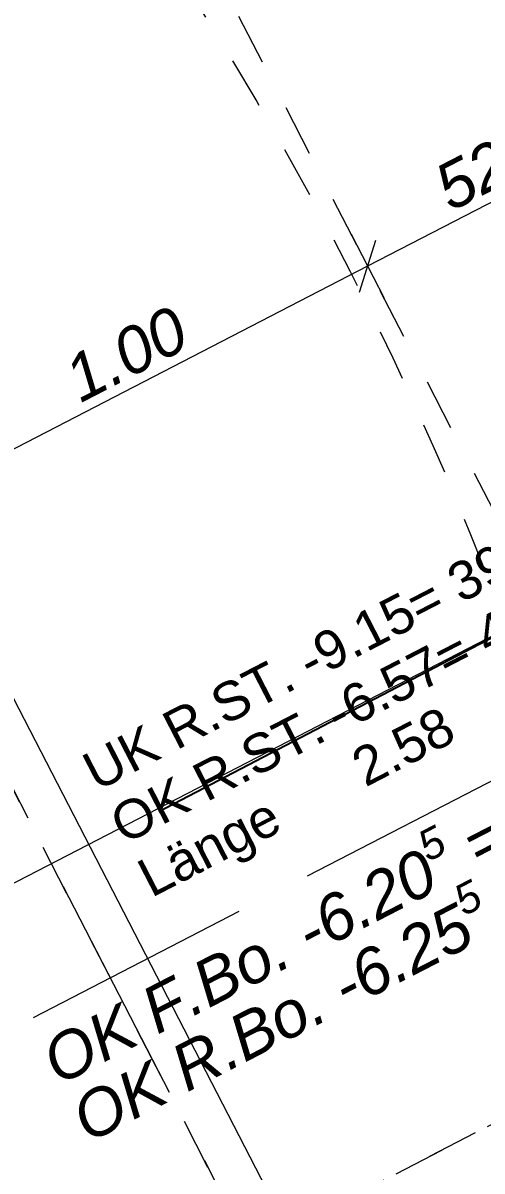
# Model space of a CAD drawing. Header units: metres. Extents: x 2688579.7 to 2688666, y 1281656.9 to 1281721.4.
# Drawn here: x 2688641.346 to 2688642.24, y 1281695.979 to 1281698.211 of the extents above; entities that cross this region are included whole.
import ezdxf

# ---------------------------------------------------------------- set-up
doc = ezdxf.new("R2010")
doc.units = ezdxf.units.M
for name, pattern in [('Achsen 1_200', [0.15000000000000002, 0.07500000000000001, -0.025, 0, -0.05]), ('Strich 2_1mm', [0.15000000000000002, 0.1, -0.05]), ('Strich 9_3mm', [0.6, 0.45, -0.15])]:
    doc.linetypes.add(name, pattern=pattern)
for name, color, linetype in [('00 11 Geometer', 7, 'Continuous'), ('02 11 Fundamente', 7, 'Continuous'), ('03 14 Rampen', 7, 'Continuous'), ('07 12 Bemassung innen', 7, 'Continuous'), ('07 13 Höhenkoten', 7, 'Continuous')]:
    doc.layers.add(name, color=color, linetype=linetype)
doc.styles.add('ERSTELLTER_STIL_1', font='arial.ttf')
doc.styles.add('ERSTELLTER_STIL_2', font='')
doc.styles.get("Standard").update_dxf_attribs({"font": 'arial.ttf'})
doc.styles.get('ERSTELLTER_STIL_2').set_extended_font_data('Arial', italic=True)
doc.dimstyles.new('ERSTELLTER_STIL__1', dxfattribs={"dimtxt": 0.08999999761581422, "dimasz": 0.07125000000000001, "dimexe": 0.18, "dimexo": 0.0625, "dimgap": 0.09, "dimtad": 1, "dimzin": 0, "dimdsep": 46, "dimtxsty": 'ERSTELLTER_STIL_2', "dimblk": 'ARROWHEAD_6', "dimblk1": 'ARROWHEAD_6', "dimblk2": 'ARROWHEAD_6', "dimcen": 0.09, "dimse1": 1, "dimse2": 1, "dimclrd": 256, "dimclre": 256, "dimclrt": 256, "dimazin": 0, "dimtfac": 1, "dimtdec": 4, "dimtmove": 0, "dimatfit": 3, "dimfxl": 1, "dimtolj": 1, "dimtzin": 0, "dimarcsym": 0})
doc.dimstyles.new('ERSTELLTER_STIL__19', dxfattribs={"dimtxt": 0.18, "dimasz": 0.1824, "dimexe": 0.18, "dimexo": 0.0625, "dimgap": 0.09, "dimtad": 0, "dimtih": 1, "dimtoh": 1, "dimdec": 4, "dimzin": 0, "dimdsep": 46, "dimtxsty": 'Standard', "dimcen": 0.09, "dimadec": 0, "dimazin": 0, "dimtfac": 1, "dimtdec": 4, "dimtmove": 0, "dimatfit": 3, "dimldrblk": 'ARROWHEAD_12', "dimfxl": 1, "dimtolj": 1, "dimtzin": 0, "dimarcsym": 0})
doc.dimstyles.new('ERSTELLTER_STIL__4', dxfattribs={"dimtxt": 0.08999999761581422, "dimasz": 0.07125000000000001, "dimexe": 0.18, "dimexo": 0.05, "dimgap": 0.09, "dimtad": 1, "dimzin": 0, "dimdsep": 46, "dimtxsty": 'ERSTELLTER_STIL_1', "dimblk": 'ARROWHEAD_6', "dimblk1": 'ARROWHEAD_6', "dimblk2": 'ARROWHEAD_6', "dimcen": 0.09, "dimclrd": 7, "dimclre": 7, "dimclrt": 7, "dimazin": 0, "dimtfac": 1, "dimtdec": 4, "dimtmove": 2, "dimatfit": 3, "dimfxl": 1, "dimtolj": 1, "dimtzin": 0, "dimarcsym": 0})

# ---------------------------------------------------------------- blocks, each defined once
blk = doc.blocks.new('*D117')
at = {"layer": '07 12 Bemassung innen', "color": 7, "linetype": 'Continuous', "lineweight": 5, "transparency": 16777216}
for p, q in [((245.1788516024309, 50.77996959602494), (245.3164287702664, 50.51337529215486)), ((242.184197728256, 48.89697363048849), (245.3789118102479, 50.54561994087248)), ((245.3164287702664, 50.51337529215487), (247.2198878053029, 46.82489017231768)), ((247.1574047653214, 46.79264552360006), (250.5017225821264, 48.51849550200856)), ((247.2198878053029, 46.82489017231768), (250.6360685037037, 40.20508305233712))]:
    blk.add_line(p, q, dxfattribs=at)
at = {"layer": '07 12 Bemassung innen', "color": 7, "linetype": 'Continuous', "lineweight": 18, "transparency": 16777216}
for p, q in [((245.3669502042393, 50.49724815014747), (245.2659073362936, 50.52950243416227)), ((247.2704092392758, 46.80876303031028), (247.1693663713301, 46.84101731432508))]:
    blk.add_line(p, q, dxfattribs=at)
at = {"layer": '07 12 Bemassung innen', "color": 7, "lineweight": 18, "transparency": 16777216, "insert": (246.4725189487811, 48.40396236989421), "char_height": 0.08999999761581422, "attachment_point": 7, "rotation": 297.29619622113694, "style": 'ERSTELLTER_STIL_1'}
blk.add_mtext('\\A1;{\\pql;\\fArial|b0|i0|c0|p38;4.15}', dxfattribs=at)
blk = doc.blocks.new('ARROWHEAD_6')
at = {"color": 0, "linetype": 'Continuous', "lineweight": 0}
for p, q in [((-0.5, -0.5), (0.5, 0.5)), ((0, 0), (-1, 0))]:
    blk.add_line(p, q, dxfattribs=at)
blk = doc.blocks.new('*D544')
at = {"layer": '07 12 Bemassung innen', "color": 253, "linetype": 'Continuous', "lineweight": 13, "true_color": 0x9f9f9f, "transparency": 16777216}
for p, q in [((250.3355710833411, 49.27657308369906), (250.068977315873, 49.13899487631437)), ((250.0367324235172, 49.2014777905647), (250.2752798764587, 48.73922969612814)), ((250.0528503708626, 49.08847337945778), (250.0851042608834, 49.18951637317097)), ((250.068977315873, 49.13899487631438), (249.6068814408238, 48.90052597761161)), ((249.5907544958133, 48.85000448075502), (249.6230083858342, 48.95104747446821))]:
    blk.add_line(p, q, dxfattribs=at)
at = {"layer": '07 12 Bemassung innen', "color": 253, "lineweight": 13, "true_color": 0x9f9f9f, "transparency": 16777216, "insert": (249.7689824806225, 49.00443527357289), "char_height": 0.08999999761581422, "attachment_point": 7, "rotation": 27.29641963300844, "style": 'ERSTELLTER_STIL_2'}
blk.add_mtext('\\A1;{\\pql;\\fArial|b0|i1|c0|p38;52}', dxfattribs=at)
blk = doc.blocks.new('*D545')
at = {"layer": '07 12 Bemassung innen', "color": 253, "linetype": 'Continuous', "lineweight": 13, "true_color": 0x9f9f9f, "transparency": 16777216}
for p, q in [((250.068977315873, 49.13899487631438), (249.6068814408238, 48.90052597761161)), ((249.574636548468, 48.96300889186193), (249.6391263331795, 48.83804306336128)), ((249.5907544958133, 48.85000448075502), (249.6230083858342, 48.95104747446821)), ((249.6068814408238, 48.90052597761161), (248.7200425191628, 48.44286445671468)), ((248.6877976268071, 48.505347370965), (248.7522874115186, 48.38038154246436)), ((248.7039155741524, 48.39234295985808), (248.7361694641733, 48.49338595357127))]:
    blk.add_line(p, q, dxfattribs=at)
at = {"layer": '07 12 Bemassung innen', "color": 253, "lineweight": 13, "true_color": 0x9f9f9f, "transparency": 16777216, "insert": (249.0488131752181, 48.63278516715064), "char_height": 0.08999999761581422, "attachment_point": 7, "rotation": 27.29641963300844, "style": 'ERSTELLTER_STIL_2'}
blk.add_mtext('\\A1;{\\pql;\\fArial|b0|i1|c0|p38;1.00}', dxfattribs=at)
blk = doc.blocks.new('ARROWHEAD_12')
at = {"color": 0, "linetype": 'Continuous', "lineweight": 0}
blk.add_line((0, 0), (-1, 0), dxfattribs=at)
at = {"color": 0, "linetype": 'Continuous', "lineweight": 0, "const_width": 0.25, "flags": 128}
for points in [[(0.125, 0, 0.414213562373095), (0, 0.125)], [(-0.125, 0, 0.414213562373095), (0, -0.125)]]:
    blk.add_lwpolyline(points, format="xyb", dxfattribs=at)
at = {"color": 0, "linetype": 'Continuous', "lineweight": 0}
blk.add_circle((0, 0), 0.25, dxfattribs=at)
blk = doc.blocks.new('A$C08e27e3d')
at = {"layer": '00 11 Geometer', "color": 250, "linetype": 'Continuous', "lineweight": 13, "true_color": 0x3f3f3f}
blk.add_open_spline([(61.10243485247656, 48.48420281692729), (56.77352997377159, 47.34081434957805), (52.4635852428363, 46.16539965738131), (48.13468036413133, 45.02201119003207), (44.67800041448561, 44.10900244983433), (41.2023603170702, 43.22801993448409), (37.74568036742448, 42.31501119428635), (37.74568036742448, 42.31501119428635), (36.51101375635653, 46.29834470393457), (35.89368042427986, 48.29001137435757), (35.89368042427986, 48.29001137435757), (32.77968142585769, 46.72534450430744), (31.22268144538566, 45.94301117149502), (31.22268144538566, 45.94301117149502), (21.44268032567516, 43.82167784365215), (16.55268032368213, 42.76101117565617), (16.55268032368213, 42.76101117565617), (7.358013710788782, 41.1450112190409), (2.760680377799417, 40.33701121977851), (2.760680377799417, 40.33701121977851), (2.852681969608511, 38.82034512477316), (2.898681985064741, 38.06201179612749), (2.898681985064741, 38.06201179612749), (4.857346937842067, 28.42001115491934), (5.836680270116176, 23.59901115422458), (5.836680270116176, 23.59901115422458), (7.250013421140011, 21.69701122663304), (7.95668008768871, 20.74601122418739), (7.95668008768871, 20.74601122418739), (10.0486806438671, 18.48401050067827), (11.09468064675048, 17.35301049550385), (11.09468064675048, 17.35301049550385), (13.36067895529732, 15.25367757499539), (14.49367895102068, 14.20401090647415), (14.49367895102068, 14.20401090647415), (16.14301102872878, 13.00001188282244), (16.96767767410665, 12.39801188566111), (16.96767767410665, 12.39801188566111), (20.31968006337001, 9.776678227431553), (21.99568005822539, 8.466011565954837), (21.99568005822539, 8.466011565954837), (24.63768051177203, 6.944010933473187), (25.95868050524905, 6.183010929807502), (25.95868050524905, 6.183010929807502), (28.60930300305984, 5.333717593874063), (29.84025381909623, 4.957434972593042), (31.07120463935598, 4.581152350021007), (32.39626387633277, 4.285094314451996), (33.81543054463282, 4.069260977519157), (35.23459722133293, 3.853427639308798), (36.52668118368777, 3.744678008936125), (37.69168119490087, 3.743011342904943), (38.85668119028151, 3.741344676896411), (39.77044249357601, 3.744428238438006), (40.43296699630037, 3.752262269690114), (41.09549149855911, 3.760096300936716), (41.95790802579259, 3.796513086969954), (43.020216845292, 3.861512388413253), (44.08252568015769, 3.926511690796765), (45.41718103768528, 4.05617725272498), (47.02418104823619, 4.250510583476576), (49.43468106569662, 4.542010579801577), (51.84518209969565, 4.833511419904831), (54.25568211622476, 5.125011425543057), (54.25568211622476, 5.125011425543057), (66.34501369887903, 7.421677856550964), (72.38968036588221, 8.570011189750808), (72.38968036588221, 8.570011189750808), (76.09901367299199, 9.525344516228365), (77.9536803381884, 10.00301118226111), (77.9536803381884, 10.00301118226111), (81.43301373099848, 12.11901121547766), (83.17268039923101, 13.17701121706836), (83.17268039923101, 13.17701121706836), (79.77201372868126, 18.68234452860381), (78.0716803985083, 21.43501119579509), (77.2604064339207, 22.74838120428235), (76.44901363862618, 24.06167781058088), (75.63768030315578, 25.37501114358515), (75.63768030315578, 25.37501114358515), (73.88301371953781, 28.15701115348356), (73.00568038815572, 29.54801115215145), (71.2765175777854, 32.28957514030248), (69.54768033869505, 35.03134452163562), (67.81868033468663, 37.77301118833334), (67.81868033468663, 37.77301118833334), (61.10243485247656, 48.48420281692729), (61.10243485247656, 48.48420281692729)], degree=3, knots=[0, 0, 0, 0, 1, 1, 1, 2, 2, 2, 3, 3, 3, 4, 4, 4, 5, 5, 5, 6, 6, 6, 7, 7, 7, 8, 8, 8, 9, 9, 9, 10, 10, 10, 11, 11, 11, 12, 12, 12, 13, 13, 13, 14, 14, 14, 15, 15, 15, 16, 16, 16, 17, 17, 17, 18, 18, 18, 19, 19, 19, 20, 20, 20, 21, 21, 21, 22, 22, 22, 23, 23, 23, 24, 24, 24, 25, 25, 25, 26, 26, 26, 27, 27, 27, 28, 28, 28, 29, 29, 29, 29], dxfattribs=at)
at = {"layer": '02 11 Fundamente', "color": 7, "linetype": 'Strich 9_3mm', "lineweight": 5}
blk.add_lwpolyline([(60.85042786645789, 43.76010268804497), (57.74016723913394, 42.15502361518953), (59.34524629312378, 39.04476297094384), (62.4555069204477, 40.64984204379913)], close=True, dxfattribs=at)
at = {"layer": '03 14 Rampen', "color": 7, "linetype": 'Strich 9_3mm', "lineweight": 5}
blk.add_line((53.70968535992836, 37.82442986925027), (60.07918695025214, 41.11148564353313), dxfattribs=at)
at = {"layer": '03 14 Rampen', "color": 253, "linetype": 'Achsen 1_200', "lineweight": 13, "true_color": 0x9f9f9f, "flags": 128}
blk.add_lwpolyline([(46.16243702221578, 43.39130203475877), (51.02816688204405, 45.18779707132727, -0.02074094449011361), (51.6207667439711, 45.31474594032237, -0.07293671196982232), (53.74098536043925, 45.36551879907354, -0.07545634805282202), (55.85344935043827, 44.7756421003502, -0.0739927330570476), (57.55963335348088, 43.72552583736324, -0.08017367437582033), (58.89425755789944, 42.16254388407533, -0.05840080747191723), (59.52034446616938, 40.79767180563464, 0.4146826132961197), (60.27118154149923, 40.54219793596074), (54.42715121931815, 37.52619677540284, 0.07857524761137086), (54.6417324674394, 37.68814030931126, 0.1718783741586698), (55.24106219331611, 39.41382782095955, 0.07434923245117112), (55.11642277674571, 40.21288205151295, 0.07220794667315703), (54.74158765251968, 40.97752493484602, 0.07757837695941566), (54.11697427706213, 41.60652513973325, 0.08181746590666014), (53.17987725438752, 42.10825193392513, 0.08413049459132939), (52.10131565933284, 42.28278792899413, 0.05456506162359753), (47.20427518438385, 41.11007161173954), (46.14315757587315, 40.71774053998139)], format="xyb", dxfattribs=at)
at = {"layer": '03 14 Rampen', "color": 253, "linetype": 'Strich 2_1mm', "lineweight": 13, "true_color": 0x9f9f9f, "flags": 128}
blk.add_lwpolyline([(57.59634629309733, 44.78839742480052), (56.63662421680786, 44.29308587003676), (58.92974471085267, 39.8499060047075), (59.88946678714217, 40.34521755947141)], close=True, dxfattribs=at)
at = {"layer": '03 14 Rampen', "color": 253, "linetype": 'Continuous', "lineweight": 13, "true_color": 0x9f9f9f, "flags": 128}
blk.add_lwpolyline([(54.35713707965201, 43.1108783471748), (56.65011857654153, 38.66762674555876), (59.00499218188665, 39.88297455703031), (56.71187168784186, 44.32615442235944)], close=True, dxfattribs=at)
at = {"layer": '07 13 Höhenkoten', "color": 7, "linetype": 'Continuous', "lineweight": 5, "insert": (58.67225099310022, 40.65939287253052), "char_height": 0.07500000000000001, "attachment_point": 4, "rotation": 27.297264643516694, "line_spacing_factor": 0.9308491883277149, "style": 'ERSTELLTER_STIL_1'}
blk.add_mtext('\\A1;{\\pql;\\pt0.46875;\\fArial|b0|i0|c0|p38;UK R.ST.^I\\fArial|b0|i0|c0|p38;-9.15\\fArial|b0|i0|c0|p38;= \\fArial|b0|i0|c0|p38;399.15\\P\\pql;\\pt0.46875;\\fArial|b0|i0|c0|p38;OK R.ST.^I\\fArial|b0|i0|c0|p38;-6.57\\fArial|b0|i0|c0|p38;= \\fArial|b0|i0|c0|p38;401.73\\P\\pql;\\pt0.46875;\\fArial|b0|i0|c0|p38;Länge      ^I\\fArial|b0|i0|c0|p38;2.58}', dxfattribs=at)
at = {"layer": '07 13 Höhenkoten', "color": 253, "lineweight": 13, "true_color": 0x9f9f9f, "char_height": 0.08999999761581422, "attachment_point": 7, "rotation": 27.27796071824446, "style": 'ERSTELLTER_STIL_2'}
for s, insert in [('\\A1;{\\pql;\\fArial|b0|i1|c0|p38;OK F.Bo. -6.20\\fArial|b0|i1|c0|p38;\\A1{\\H.66x;\\S5^  ;}\\fArial|b0|i1|c0|p38; = +402.09\\fArial|b0|i1|c0|p38;\\A1{\\H.66x;\\S5^  ;}}', (58.56882114823898, 40.14415177344876)), ('\\A1;{\\pql;\\fArial|b0|i1|c0|p38;OK R.Bo. -6.25\\fArial|b0|i1|c0|p38;\\A1{\\H.66x;\\S5^  ;}}', (58.62656791776678, 40.0321637840572))]:
    blk.add_mtext(s, dxfattribs=dict(at, insert=insert))
at = {"layer": '07 12 Bemassung innen', "color": 7, "linetype": 'Continuous', "lineweight": 5}
dim = blk.add_linear_dim(base=(56.77156816979934, 39.68590136226965), p1=(45.13793119901564, 38.35308518833113), p2=(60.09783533060968, 41.40243621993751), angle=297.2961962211376, dimstyle='ERSTELLTER_STIL__4', dxfattribs=at)
dim.commit()
dim.dimension.update_dxf_attribs({"geometry": '*D117', "text_midpoint": (56.11779505555418, 41.18173233386486), "dimtype": 128, "text_rotation": 297.2961962211369, "insert": (-190.4483196355036, -7.138988810048026)})
at = {"layer": '07 12 Bemassung innen', "color": 253, "linetype": 'Continuous', "lineweight": 13, "true_color": 0x9f9f9f}
for base, p1, p2, picture, middle in [((59.15856180532018, 41.76153716756359), (59.84988994218585, 41.55580859150211), (59.88946678714217, 40.34521755947141), '*D544', (59.36099784051132, 41.93690055708544)), ((58.27172288365924, 41.30387564666665), (59.88946678714217, 40.34521755947141), (59.00499218188665, 39.88297455703031), '*D545', (58.68373440073984, 41.58739242395887))]:
    dim = blk.add_linear_dim(base=base, p1=p1, p2=p2, angle=207.2964196330081, dimstyle='ERSTELLTER_STIL__1', dxfattribs=at)
    dim.commit()
    dim.dimension.update_dxf_attribs({"geometry": picture, "text_midpoint": middle, "dimtype": 128, "text_rotation": 27.29641963300844, "insert": (-190.4483196355036, -7.138988810048026)})
at = {"layer": '07 13 Höhenkoten', "color": 7, "linetype": 'Continuous', "lineweight": 5, "annotation_type": 0, "has_hookline": 1, "hookline_direction": 1, "text_width": 1.242053206002729, "horizontal_direction": (0.8886391280200348, 0.4586071305069217, 0)}
blk.add_leader([(60.09783533060968, 41.40243621993751), (58.75222851462203, 40.70066751427615)], dimstyle='ERSTELLTER_STIL__19', dxfattribs=at)

msp = doc.modelspace()

# ---------------------------------------------------------------- block references
msp.add_blockref('A$C08e27e3d', (2688582.858319622, 1281655.97698879))

doc.saveas('drawing.dxf')
